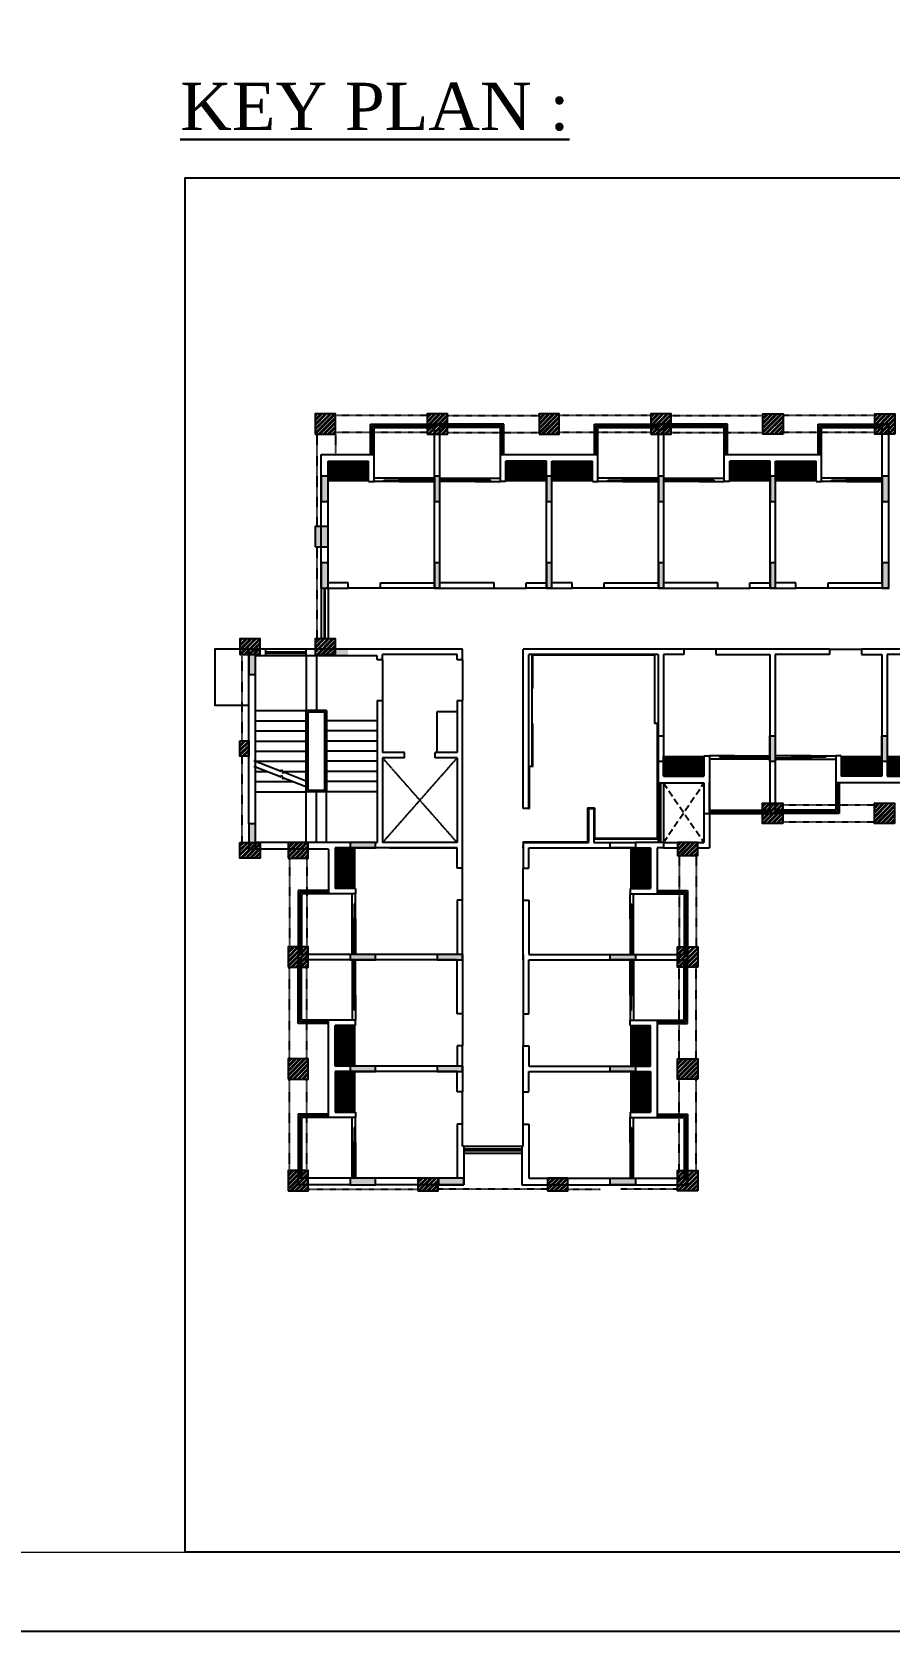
# Model space of a CAD drawing. Header units: inches. Extents: x 42351 to 118476, y -157843 to -108551.
# Drawn here: x 80110 to 86448, y -157843 to -146015 of the extents above; entities that cross this region are included whole.
import ezdxf
from ezdxf.enums import TextEntityAlignment as Align

# ---------------------------------------------------------------- set-up
doc = ezdxf.new("R2010")
doc.units = ezdxf.units.IN
doc.header["$MEASUREMENT"] = 0
doc.linetypes.add('DASHED2', pattern=[9.525, 6.35, -3.175])
for name, color, linetype in [('200 BED HOSTEL$0$AR-Elevation-2', 14, 'Continuous'), ('200 BED HOSTEL$0$AR-Furniture', 15, 'Continuous'), ('200 BED HOSTEL$0$AR-Glazing', 143, 'Continuous'), ('200 BED HOSTEL$0$AR-Railing', 15, 'Continuous'), ('200 BED HOSTEL$0$AR-WALL', 30, 'Continuous'), ('200 BED HOSTEL$0$IN-Flooring-1', 14, 'Continuous'), ('5', 2, 'Continuous'), ('AR-Column', 40, 'Continuous'), ('AR-Elevation-2', 14, 'Continuous'), ('AR-Elevation-3', 15, 'Continuous'), ('AR-Glazing', 143, 'Continuous'), ('AR-Hidden', 251, 'DASHED2'), ('AR-Railing', 15, 'Continuous'), ('AR-Road', 14, 'Continuous'), ('AR-Staircase', 14, 'Continuous'), ('AR-Window', 9, 'Continuous'), ('DIM', 251, 'Continuous'), ('HATCH-Column', 8, 'Continuous'), ('TAG-Staircase', 14, 'Continuous')]:
    doc.layers.add(name, color=color, linetype=linetype)
doc.layers.add('JKEC COLHAT', color=2, linetype='Continuous', lineweight=20)
doc.layers.add('text', color=4, linetype='Continuous', lineweight=30)
doc.styles.add('T400', font='romantic.ttf')
pattern_1 = [(45, (0, 0), (-67.351921, 67.351921), []), (45, (44.9, 0), (-67.351921, 67.351921), [])]
pattern_2 = [(90, (-337246.72, 169256.097), (-47.625, 2e-14), [])]
pattern_3 = [(360, (14968.06, -192155.246), (1e-08, 47.625), [])]
pattern_4 = [(2e-08, (14968.06, -185535.246), (-1e-08, 47.625), [])]

# ---------------------------------------------------------------- blocks, each defined once
blk = doc.blocks.new('yjytj')
at = {"layer": 'HATCH-Column'}
h = blk.add_hatch(dxfattribs=at)
h.set_pattern_fill('ANSI32', color=8, scale=10)
h.set_pattern_definition(pattern_1)
h.paths.add_polyline_path([(715364, -187221), (715964, -187221), (715964, -186621), (715364, -186621)])
h.paths.add_polyline_path([(718674, -187221), (719274, -187221), (719274, -186621), (718674, -186621)])
h.paths.add_polyline_path([(721984, -187221), (722584, -187221), (722584, -186621), (721984, -186621)])
h.paths.add_polyline_path([(725294, -187221), (725894, -187221), (725894, -186621), (725294, -186621)])
h.paths.add_polyline_path([(729204, -187221), (728604, -187221), (728604, -186621), (729204, -186621)])
h.paths.add_polyline_path([(732514, -187221), (731914, -187221), (731914, -186621), (732514, -186621)])
h.paths.add_polyline_path([(735220, -187221), (735820, -187221), (735820, -186621), (735220, -186621)])
h.paths.add_polyline_path([(738524, -187221), (739124, -187221), (739124, -186621), (738524, -186621)])
h.paths.add_polyline_path([(741834, -187221), (742434, -187221), (742434, -186621), (741834, -186621)])
h.paths.add_polyline_path([(745144, -187221), (745744, -187221), (745744, -186621), (745144, -186621)])
h.paths.add_polyline_path([(748374, -187221), (748834, -187221), (748834, -186621), (748374, -186621)])
h.paths.add_polyline_path([(715364, -193741), (715964, -193741), (715964, -193281), (715364, -193281)])
h = blk.add_hatch(color=8, dxfattribs=at)
h.dxf.hatch_style = 1
h.paths.add_polyline_path([(715364, -190551), (715744, -190551), (715744, -189951), (715364, -189951)])
h = blk.add_hatch(dxfattribs=at)
h.set_pattern_fill('ANSI32', color=8, scale=10)
h.set_pattern_definition(pattern_1)
h.paths.add_polyline_path([(713139, -199301), (713739, -199301), (713739, -199761), (713139, -199761)])
h.paths.add_polyline_path([(713139, -196291), (713399, -196291), (713399, -196751), (713139, -196751)])
h.paths.add_polyline_path([(713139, -193741), (713739, -193741), (713739, -193281), (713139, -193281)])
h = blk.add_hatch(dxfattribs=at)
h.set_pattern_fill('ANSI32', color=8, scale=10)
h.set_pattern_definition(pattern_1)
h.paths.add_polyline_path([(729194, -198741), (728594, -198741), (728594, -198141), (729194, -198141)])
h.paths.add_polyline_path([(732504, -198741), (731904, -198741), (731904, -198141), (732504, -198141)])
h.paths.add_polyline_path([(735814, -198741), (735214, -198741), (735214, -198141), (735814, -198141)])
h = blk.add_hatch(dxfattribs=at)
h.set_pattern_fill('ANSI32', color=8, scale=10)
h.set_pattern_definition(pattern_1)
h.paths.add_polyline_path([(714560, -209611), (715160, -209611), (715160, -209011), (714560, -209011)])
h.paths.add_polyline_path([(714560, -206301), (715160, -206301), (715160, -205701), (714560, -205701)])
h.paths.add_polyline_path([(714560, -202991), (715160, -202991), (715160, -202391), (714560, -202391)])
h.paths.add_polyline_path([(714560, -199761), (715160, -199761), (715160, -199301), (714560, -199301)])
h = blk.add_hatch(dxfattribs=at)
h.set_pattern_fill('ANSI32', color=8, scale=10)
h.set_pattern_definition(pattern_1)
h.paths.add_polyline_path([(726680, -209611), (726080, -209611), (726080, -209011), (726680, -209011)])
h.paths.add_polyline_path([(726680, -206301), (726080, -206301), (726080, -205701), (726680, -205701)])
h.paths.add_polyline_path([(726680, -202991), (726080, -202991), (726080, -202391), (726680, -202391)])
h.paths.add_polyline_path([(726680, -199301), (726080, -199301), (726080, -199691), (726680, -199691)])
h = blk.add_hatch(dxfattribs=at)
h.set_pattern_fill('ANSI32', color=8, scale=10)
h.set_pattern_definition(pattern_1)
h.paths.add_polyline_path([(718398, -209611), (718998, -209611), (718998, -209231), (718398, -209231)])
h.paths.add_polyline_path([(722235, -209611), (722835, -209611), (722835, -209231), (722235, -209231)])
at = {"layer": 'AR-Column', "color": 8, "elevation": 0}
for points in [[(715364, -187221), (715964, -187221), (715964, -186621), (715364, -186621)], [(718674, -187221), (719274, -187221), (719274, -186621), (718674, -186621)], [(721984, -187221), (722584, -187221), (722584, -186621), (721984, -186621)], [(725294, -187221), (725894, -187221), (725894, -186621), (725294, -186621)], [(729204, -187221), (728604, -187221), (728604, -186621), (729204, -186621)], [(732514, -187221), (731914, -187221), (731914, -186621), (732514, -186621)], [(715364, -190551), (715744, -190551), (715744, -189951), (715364, -189951)], [(713139, -193741), (713739, -193741), (713739, -193281), (713139, -193281)], [(715364, -193741), (715964, -193741), (715964, -193281), (715364, -193281)], [(713139, -196291), (713399, -196291), (713399, -196751), (713139, -196751)], [(729194, -198741), (728594, -198741), (728594, -198141), (729194, -198141)], [(732504, -198741), (731904, -198741), (731904, -198141), (732504, -198141)], [(713139, -199301), (713739, -199301), (713739, -199761), (713139, -199761)], [(714560, -199761), (715160, -199761), (715160, -199301), (714560, -199301)], [(726680, -199301), (726080, -199301), (726080, -199691), (726680, -199691)], [(714560, -202991), (715160, -202991), (715160, -202391), (714560, -202391)], [(726680, -202991), (726080, -202991), (726080, -202391), (726680, -202391)], [(714560, -206301), (715160, -206301), (715160, -205701), (714560, -205701)], [(726680, -206301), (726080, -206301), (726080, -205701), (726680, -205701)], [(714560, -209611), (715160, -209611), (715160, -209011), (714560, -209011)], [(726680, -209611), (726080, -209611), (726080, -209011), (726680, -209011)], [(718398, -209611), (718998, -209611), (718998, -209231), (718398, -209231)], [(722235, -209611), (722835, -209611), (722835, -209231), (722235, -209231)]]:
    blk.add_lwpolyline(points, close=True, dxfattribs=at)
at = {"layer": 'AR-Hidden', "color": 8, "ltscale": 0.009}
for p, q in [((718674, -186671, 0), (715964, -186671, 0)), ((719274, -186671, 0), (721984, -186671, 0)), ((725294, -186671, 0), (722584, -186671, 0)), ((725894, -186671, 0), (728604, -186671, 0)), ((731914, -186671, 0), (729204, -186671, 0)), ((715414, -187221, 0), (715414, -189951, 0)), ((718674, -187171, 0), (715964, -187171, 0)), ((715964, -187221, 0), (715964, -187861, 0)), ((719274, -187171, 0), (721984, -187171, 0)), ((725294, -187171, 0), (722584, -187171, 0)), ((725894, -187171, 0), (728604, -187171, 0)), ((731914, -187171, 0), (729204, -187171, 0)), ((715414, -190551, 0), (715414, -193281, 0)), ((713189, -193741, 0), (713189, -196291, 0)), ((713189, -196751, 0), (713189, -199301, 0)), ((729194, -198191, 0), (731904, -198191, 0)), ((729194, -198691, 0), (731904, -198691, 0)), ((714608, -199761, 0), (714608, -202391, 0)), ((715113, -199761, 0), (715113, -202391, 0)), ((726128, -199691, 0), (726128, -202461, 0)), ((726633, -199691, 0), (726633, -202461, 0)), ((726128, -205691, 0), (726128, -202921, 0)), ((726633, -205691, 0), (726633, -202921, 0)), ((714608, -205701, 0), (714608, -202991, 0)), ((715113, -205701, 0), (715113, -202991, 0)), ((726128, -209065, 0), (726128, -206231, 0)), ((726633, -208995, 0), (726633, -206231, 0)), ((714608, -209011, 0), (714608, -206301, 0)), ((715113, -209011, 0), (715113, -206301, 0)), ((715160, -209561, 0), (718398, -209561, 0)), ((722235, -209561, 0), (718998, -209561, 0)), ((722835, -209561, 0), (723800, -209561, 0)), ((726080, -209561, 0), (724400, -209561, 0))]:
    blk.add_line(p, q, dxfattribs=at)
blk = doc.blocks.new('A$C06211BBA')
at = {"ltscale": 0.5}
h = blk.add_hatch(dxfattribs=at)
h.set_pattern_fill('ANSI31', color=8, scale=15, angle=30.0076)
h.set_pattern_definition([(90, (174095.246, 5033.06), (-47.625, 2e-14), [])])
h.paths.add_polyline_path([(1400, -800), (1400, -200), (200, -200), (200, -800)])
h = blk.add_hatch(dxfattribs=at)
h.set_pattern_fill('ANSI31', color=8, scale=15, angle=30.0076)
h.set_pattern_definition(pattern_2)
h.paths.add_polyline_path([(5460, -800), (5460, -200), (6660, -200), (6660, -800)])
h = blk.add_hatch(dxfattribs=at)
h.set_pattern_fill('ANSI31', color=8, scale=15, angle=30.0076)
h.set_pattern_definition([(90, (180715.246, 5033.06), (-47.625, 2e-14), [])])
h.paths.add_polyline_path([(8020, -800), (8020, -200), (6820, -200), (6820, -800)])
h = blk.add_hatch(dxfattribs=at)
h.set_pattern_fill('ANSI31', color=8, scale=15, angle=30.0076)
h.set_pattern_definition(pattern_2)
h.paths.add_polyline_path([(12080, -800), (12080, -200), (13280, -200), (13280, -800)])
h = blk.add_hatch(dxfattribs=at)
h.set_pattern_fill('ANSI31', color=8, scale=15, angle=30.0076)
h.set_pattern_definition([(90, (187335.246, 5033.06), (-47.625, 2e-14), [])])
h.paths.add_polyline_path([(14640, -800), (14640, -200), (13440, -200), (13440, -800)])
h = blk.add_hatch(dxfattribs=at)
h.set_pattern_fill('ANSI31', color=8, scale=15, angle=30.0076)
h.set_pattern_definition(pattern_2)
h.paths.add_polyline_path([(11320, -8920), (11320, -9520), (10120, -9520), (10120, -8920)])
h = blk.add_hatch(dxfattribs=at)
h.set_pattern_fill('ANSI31', color=8, scale=15, angle=210.0076)
h.set_pattern_definition([(270, (-157315.246, -14753.06), (47.625, -1e-08), [])])
h.paths.add_polyline_path([(15380, -8920), (15380, -9520), (16580, -9520), (16580, -8920)])
h = blk.add_hatch(dxfattribs=at)
h.set_pattern_fill('ANSI31', color=8, scale=15, angle=30.0076)
h.set_pattern_definition(pattern_2)
h.paths.add_polyline_path([(17940, -8920), (17940, -9520), (16740, -9520), (16740, -8920)])
h = blk.add_hatch(dxfattribs=at)
h.set_pattern_fill('ANSI31', color=8, scale=15, angle=300.0076)
h.set_pattern_definition(pattern_4)
h.paths.add_polyline_path([(1015, -12840), (415, -12840), (415, -11640), (1015, -11640)])
h = blk.add_hatch(dxfattribs=at)
h.set_pattern_fill('ANSI31', color=8, scale=15, angle=300.0076)
h.set_pattern_definition(pattern_4)
h.paths.add_polyline_path([(9135, -12840), (9735, -12840), (9735, -11640), (9135, -11640)])
h = blk.add_hatch(dxfattribs=at)
h.set_pattern_fill('ANSI31', color=8, scale=15, angle=120.0076)
h.set_pattern_definition([(180, (-4818.06, 155795.246), (-1e-08, -47.625), [])])
h.paths.add_polyline_path([(1015, -16900), (415, -16900), (415, -18100), (1015, -18100)])
h = blk.add_hatch(dxfattribs=at)
h.set_pattern_fill('ANSI31', color=8, scale=15, angle=300.0076)
h.set_pattern_definition(pattern_3)
h.paths.add_polyline_path([(9135, -16900), (9735, -16900), (9735, -18100), (9135, -18100)])
h = blk.add_hatch(dxfattribs=at)
h.set_pattern_fill('ANSI31', color=8, scale=15, angle=300.0076)
h.set_pattern_definition(pattern_3)
h.paths.add_polyline_path([(1015, -19460), (415, -19460), (415, -18260), (1015, -18260)])
h = blk.add_hatch(dxfattribs=at)
h.set_pattern_fill('ANSI31', color=8, scale=15, angle=300.0076)
h.set_pattern_definition(pattern_3)
h.paths.add_polyline_path([(9135, -19460), (9735, -19460), (9735, -18260), (9135, -18260)])
at = {"layer": 'HATCH-Column'}
h = blk.add_hatch(color=8, dxfattribs=at)
h.dxf.hatch_style = 1
h.paths.add_polyline_path([(0, -1390), (200, -1390), (200, -640), (0, -640)])
h = blk.add_hatch(color=8, dxfattribs=at)
h.dxf.hatch_style = 1
h.paths.add_polyline_path([(3350, -1390), (3510, -1390), (3510, -640), (3350, -640)])
h = blk.add_hatch(color=8, dxfattribs=at)
h.dxf.hatch_style = 1
h.paths.add_polyline_path([(6660, -1390), (6820, -1390), (6820, -640), (6660, -640)])
h = blk.add_hatch(color=8, dxfattribs=at)
h.dxf.hatch_style = 1
h.paths.add_polyline_path([(9970, -1390), (10130, -1390), (10130, -640), (9970, -640)])
h = blk.add_hatch(color=8, dxfattribs=at)
h.dxf.hatch_style = 1
h.paths.add_polyline_path([(13280, -1390), (13440, -1390), (13440, -640), (13280, -640)])
h = blk.add_hatch(color=8, dxfattribs=at)
h.dxf.hatch_style = 1
h.paths.add_polyline_path([(16590, -1390), (16790, -1390), (16790, -640), (16590, -640)])
h = blk.add_hatch(color=8, dxfattribs=at)
h.dxf.hatch_style = 1
h.paths.add_polyline_path([(0, -3960), (200, -3960), (200, -3210), (0, -3210)])
h = blk.add_hatch(color=8, dxfattribs=at)
h.dxf.hatch_style = 1
h.paths.add_polyline_path([(3350, -3960), (3510, -3960), (3510, -3210), (3350, -3210)])
h = blk.add_hatch(color=8, dxfattribs=at)
h.dxf.hatch_style = 1
h.paths.add_polyline_path([(6660, -3960), (6820, -3960), (6820, -3210), (6660, -3210)])
h = blk.add_hatch(color=8, dxfattribs=at)
h.dxf.hatch_style = 1
h.paths.add_polyline_path([(9970, -3960), (10130, -3960), (10130, -3210), (9970, -3210)])
h = blk.add_hatch(color=8, dxfattribs=at)
h.dxf.hatch_style = 1
h.paths.add_polyline_path([(13280, -3960), (13440, -3960), (13440, -3210), (13280, -3210)])
h = blk.add_hatch(color=8, dxfattribs=at)
h.dxf.hatch_style = 1
h.paths.add_polyline_path([(16590, -3960), (16790, -3960), (16790, -3210), (16590, -3210)])
h = blk.add_hatch(color=8, dxfattribs=at)
h.dxf.hatch_style = 1
h.paths.add_polyline_path([(-2145, -6510), (-1945, -6510), (-1945, -5760), (-2145, -5760)])
h = blk.add_hatch(color=8, dxfattribs=at)
h.dxf.hatch_style = 1
h.paths.add_polyline_path([(790, -5960), (790, -5760), (0, -5760), (0, -5960)])
h = blk.add_hatch(color=8, dxfattribs=at)
h.dxf.hatch_style = 1
h.paths.add_polyline_path([(13270, -8330), (13430, -8330), (13430, -9080), (13270, -9080)])
h = blk.add_hatch(color=8, dxfattribs=at)
h.dxf.hatch_style = 1
h.paths.add_polyline_path([(16580, -8330), (16740, -8330), (16740, -9080), (16580, -9080)])
h = blk.add_hatch(color=8, dxfattribs=at)
h.dxf.hatch_style = 1
h.paths.add_polyline_path([(-2145, -11680), (-1945, -11680), (-1945, -10930), (-2145, -10930)])
h = blk.add_hatch(color=8, dxfattribs=at)
h.dxf.hatch_style = 1
h.paths.add_polyline_path([(1605, -11640), (1605, -11480), (855, -11480), (855, -11640)])
h = blk.add_hatch(color=8, dxfattribs=at)
h.dxf.hatch_style = 1
h.paths.add_polyline_path([(1605, -14950), (1605, -14790), (855, -14790), (855, -14950)])
h = blk.add_hatch(color=8, dxfattribs=at)
h.dxf.hatch_style = 1
h.paths.add_polyline_path([(4175, -14950), (4175, -14790), (3425, -14790), (3425, -14950)])
h = blk.add_hatch(color=8, dxfattribs=at)
h.dxf.hatch_style = 1
h.paths.add_polyline_path([(8545, -14950), (8545, -14790), (9295, -14790), (9295, -14950)])
h = blk.add_hatch(color=8, dxfattribs=at)
h.dxf.hatch_style = 1
h.paths.add_polyline_path([(1605, -18260), (1605, -18100), (855, -18100), (855, -18260)])
h = blk.add_hatch(color=8, dxfattribs=at)
h.dxf.hatch_style = 1
h.paths.add_polyline_path([(4175, -18260), (4175, -18100), (3425, -18100), (3425, -18260)])
h = blk.add_hatch(color=8, dxfattribs=at)
h.dxf.hatch_style = 1
h.paths.add_polyline_path([(8545, -18260), (8545, -18100), (9295, -18100), (9295, -18260)])
h = blk.add_hatch(color=8, dxfattribs=at)
h.dxf.hatch_style = 1
h.paths.add_polyline_path([(1605, -21610), (1605, -21410), (855, -21410), (855, -21610)])
h = blk.add_hatch(color=8, dxfattribs=at)
h.dxf.hatch_style = 1
h.paths.add_polyline_path([(4215, -21610), (4215, -21410), (3465, -21410), (3465, -21610)])
h = blk.add_hatch(color=8, dxfattribs=at)
h.dxf.hatch_style = 1
h.paths.add_polyline_path([(8545, -21610), (8545, -21410), (9295, -21410), (9295, -21610)])
at = {"layer": '200 BED HOSTEL$0$AR-Elevation-2', "color": 8, "ltscale": 0.5}
for p, q in [((1460, 0), (1460, 900)), ((1460, 900), (3350, 900)), ((5400, 900), (3510, 900)), ((5400, 0), (5400, 900)), ((8080, 0), (8080, 900)), ((8080, 900), (9970, 900)), ((12020, 900), (10130, 900)), ((12020, 0), (12020, 900)), ((14700, 0), (14700, 900)), ((14700, 900), (16590, 900)), ((15320, -9720), (15320, -10620)), ((11480, -10620), (13270, -10620)), ((15320, -10620), (13430, -10620)), ((215, -12900), (-685, -12900)), ((-685, -12900), (-685, -14790)), ((9935, -12900), (10835, -12900)), ((10835, -12900), (10835, -14790)), ((-685, -16840), (-685, -14950)), ((10835, -16840), (10835, -14950)), ((215, -16840), (-685, -16840)), ((9935, -16840), (10835, -16840)), ((215, -19520), (-685, -19520)), ((-685, -19520), (-685, -21410)), ((9935, -19520), (10835, -19520)), ((10835, -19520), (10835, -21410))]:
    blk.add_line(p, q, dxfattribs=at)
at = {"layer": '200 BED HOSTEL$0$AR-Furniture', "color": 8}
for p, q in [((11320, -10620), (11320, -11480)), ((11480, -10620), (11480, -11640)), ((10120, -11480), (10536, -11480)), ((10120, -11640), (10536, -11640)), ((11136, -11480), (11320, -11480)), ((11136, -11640), (11480, -11640))]:
    blk.add_line(p, q, dxfattribs=at)
at = {"layer": '200 BED HOSTEL$0$AR-Glazing', "color": 8, "ltscale": 0.5}
for p, q in [((3350, -700), (2300, -700)), ((2300, -759), (2300, -700)), ((2300, -800), (2300, -790)), ((2300, -800), (3350, -800)), ((3510, -700), (4560, -700)), ((4560, -800), (3510, -800)), ((4560, -759), (4560, -700)), ((4560, -800), (4560, -790)), ((9970, -700), (8920, -700)), ((8920, -759), (8920, -700)), ((8920, -800), (8920, -790)), ((8920, -800), (9970, -800)), ((10130, -700), (11180, -700)), ((11180, -800), (10130, -800)), ((11180, -759), (11180, -700)), ((11180, -800), (11180, -790)), ((16590, -700), (15540, -700)), ((15540, -759), (15540, -700)), ((15540, -800), (15540, -790)), ((15540, -800), (16590, -800)), ((12220, -8920), (13270, -8920)), ((12220, -8920), (12220, -8930)), ((12220, -8961), (12220, -9020)), ((14480, -8920), (13430, -8920)), ((14480, -8920), (14480, -8930)), ((14480, -8961), (14480, -9020)), ((13270, -9020), (12220, -9020)), ((13430, -9020), (14480, -9020)), ((915, -14790), (915, -13740)), ((974, -13740), (915, -13740)), ((1015, -13740), (1005, -13740)), ((1015, -13740), (1015, -14790)), ((9135, -13740), (9135, -14790)), ((9135, -13740), (9145, -13740)), ((9176, -13740), (9235, -13740)), ((9235, -14790), (9235, -13740)), ((915, -14950), (915, -16000)), ((1015, -16000), (1015, -14950)), ((9135, -16000), (9135, -14950)), ((9235, -14950), (9235, -16000)), ((974, -16000), (915, -16000)), ((1015, -16000), (1005, -16000)), ((9135, -16000), (9145, -16000)), ((9176, -16000), (9235, -16000)), ((915, -21410), (915, -20360)), ((974, -20360), (915, -20360)), ((1015, -20360), (1005, -20360)), ((1015, -20360), (1015, -21410)), ((9135, -20360), (9135, -21410)), ((9135, -20360), (9145, -20360)), ((9176, -20360), (9235, -20360)), ((9235, -21410), (9235, -20360))]:
    blk.add_line(p, q, dxfattribs=at)
for points in [[(1854, -759), (2854, -759), (2854, -790), (1854, -790)], [(2325, -716), (3325, -716), (3325, -746), (2325, -746)], [(4535, -716), (3535, -716), (3535, -746), (4535, -746)], [(5006, -759), (4006, -759), (4006, -790), (5006, -790)], [(8474, -759), (9474, -759), (9474, -790), (8474, -790)], [(8945, -716), (9945, -716), (9945, -746), (8945, -746)], [(11155, -716), (10155, -716), (10155, -746), (11155, -746)], [(11626, -759), (10626, -759), (10626, -790), (11626, -790)], [(15094, -759), (16094, -759), (16094, -790), (15094, -790)], [(15565, -716), (16565, -716), (16565, -746), (15565, -746)], [(11774, -8961), (12774, -8961), (12774, -8930), (11774, -8930)], [(12245, -9004), (13245, -9004), (13245, -8974), (12245, -8974)], [(14455, -9004), (13455, -9004), (13455, -8974), (14455, -8974)], [(14926, -8961), (13926, -8961), (13926, -8930), (14926, -8930)], [(974, -13294), (974, -14294), (1005, -14294), (1005, -13294)], [(9176, -13294), (9176, -14294), (9145, -14294), (9145, -13294)], [(931, -13765), (931, -14765), (961, -14765), (961, -13765)], [(9219, -13765), (9219, -14765), (9189, -14765), (9189, -13765)], [(931, -15975), (931, -14975), (961, -14975), (961, -15975)], [(9219, -15975), (9219, -14975), (9189, -14975), (9189, -15975)], [(974, -16446), (974, -15446), (1005, -15446), (1005, -16446)], [(9176, -16446), (9176, -15446), (9145, -15446), (9145, -16446)], [(974, -19914), (974, -20914), (1005, -20914), (1005, -19914)], [(9176, -19914), (9176, -20914), (9145, -20914), (9145, -19914)], [(931, -20385), (931, -21385), (961, -21385), (961, -20385)], [(9219, -20385), (9219, -21385), (9189, -21385), (9189, -20385)]]:
    blk.add_lwpolyline(points, close=True, dxfattribs=at)
at = {"layer": '200 BED HOSTEL$0$AR-Railing', "color": 8, "ltscale": 0.5}
for p, q in [((1510, 0), (1510, 850)), ((1510, 850), (3350, 850)), ((1560, 0), (1560, 800)), ((1560, 800), (3350, 800)), ((5350, 850), (3510, 850)), ((5300, 800), (3510, 800)), ((5300, 0), (5300, 800)), ((5350, 0), (5350, 850)), ((8130, 0), (8130, 850)), ((8130, 850), (9970, 850)), ((8180, 0), (8180, 800)), ((8180, 800), (9970, 800)), ((11970, 850), (10130, 850)), ((11920, 800), (10130, 800)), ((11920, 0), (11920, 800)), ((11970, 0), (11970, 850)), ((14750, 0), (14750, 850)), ((14750, 850), (16590, 850)), ((14800, 0), (14800, 800)), ((14800, 800), (16590, 800)), ((11480, -9720), (11480, -10520)), ((15220, -9720), (15220, -10520)), ((15270, -9720), (15270, -10570)), ((11480, -10520), (13270, -10520)), ((11480, -10570), (13270, -10570)), ((15220, -10520), (13430, -10520)), ((15270, -10570), (13430, -10570)), ((215, -12950), (-635, -12950)), ((-635, -12950), (-635, -14790)), ((215, -13000), (-585, -13000)), ((-585, -13000), (-585, -14790)), ((9935, -12950), (10785, -12950)), ((9935, -13000), (10735, -13000)), ((10735, -13000), (10735, -14790)), ((10785, -12950), (10785, -14790)), ((-635, -16790), (-635, -14950)), ((-585, -16740), (-585, -14950)), ((10735, -16740), (10735, -14950)), ((10785, -16790), (10785, -14950)), ((215, -16790), (-635, -16790)), ((215, -16740), (-585, -16740)), ((9935, -16740), (10735, -16740)), ((9935, -16790), (10785, -16790)), ((215, -19570), (-635, -19570)), ((-635, -19570), (-635, -21410)), ((215, -19620), (-585, -19620)), ((-585, -19620), (-585, -21410)), ((9935, -19570), (10785, -19570)), ((9935, -19620), (10735, -19620)), ((10735, -19620), (10735, -21410)), ((10785, -19570), (10785, -21410))]:
    blk.add_line(p, q, dxfattribs=at)
at = {"layer": '200 BED HOSTEL$0$AR-WALL', "color": 8, "ltscale": 0.5}
for p, q in [((3510, 900), (3350, 900)), ((3350, -3960), (3350, 900)), ((3350, 900), (3510, 900)), ((3350, -3800), (3350, 900)), ((3510, 900), (3350, 900)), ((3510, -3800), (3510, 900)), ((3510, -3960), (3510, 900)), ((3510, -3800), (3510, 900)), ((10130, 900), (9970, 900)), ((9970, -3960), (9970, 900)), ((9970, 900), (10130, 900)), ((9970, -3800), (9970, 900)), ((10130, -3800), (10130, 900)), ((10130, -3960), (10130, 900)), ((10130, -3800), (10130, 900)), ((16590, 900), (16790, 900)), ((16590, -3800), (16590, 900)), ((16790, 900), (16590, 900)), ((16790, -3960), (16790, 900)), ((0, 0), (1560, 0)), ((1560, -800), (1560, 0)), ((5300, -800), (5300, 0)), ((5300, 0), (8180, 0)), ((11920, -800), (11920, 0)), ((0, -3960), (0, 0)), ((0, -3800), (0, -200)), ((200, -200), (1400, -200)), ((200, -3800), (200, -200)), ((1400, -800), (1400, -200)), ((5460, -800), (5460, -200)), ((6660, -200), (5460, -200)), ((6660, -3800), (6660, -200)), ((6660, -3800), (6660, -200)), ((6820, -3800), (6820, -200)), ((6820, -200), (8020, -200)), ((6820, -3800), (6820, -200)), ((8020, -800), (8020, -200)), ((8180, -800), (8180, 0)), ((11920, 0), (14800, 0)), ((12080, -800), (12080, -200)), ((13280, -200), (12080, -200)), ((13280, -3800), (13280, -200)), ((13280, -3800), (13280, -200)), ((13440, -3800), (13440, -200)), ((13440, -200), (14640, -200)), ((13440, -3800), (13440, -200)), ((14640, -800), (14640, -200)), ((14800, -800), (14800, 0)), ((1400, -800), (1560, -800)), ((5460, -800), (5300, -800)), ((6660, -3960), (6660, -640)), ((6820, -3960), (6820, -640)), ((8020, -800), (8180, -800)), ((12080, -800), (11920, -800)), ((13280, -3960), (13280, -640)), ((13440, -3960), (13440, -640)), ((14640, -800), (14800, -800)), ((0, -3960), (117, -3960)), ((0, -3960), (800, -3960)), ((0, -3960), (117, -3960)), ((200, -3960), (143, -3960)), ((800, -3800), (200, -3800)), ((800, -3960), (800, -3800)), ((1750, -3960), (1750, -3800)), ((1750, -3800), (3350, -3800)), ((3510, -3960), (1750, -3960)), ((3350, -3960), (5110, -3960)), ((5110, -3800), (3510, -3800)), ((5110, -3960), (5110, -3800)), ((6060, -3800), (6660, -3800)), ((6060, -3960), (6060, -3800)), ((6820, -3960), (6060, -3960)), ((6660, -3960), (6717, -3960)), ((6660, -3960), (7420, -3960)), ((6660, -3960), (6717, -3960)), ((6820, -3960), (6762, -3960)), ((6820, -3960), (6762, -3960)), ((6820, -3960), (6762, -3960)), ((7420, -3800), (6820, -3800)), ((7420, -3960), (7420, -3800)), ((8370, -3960), (8370, -3800)), ((8370, -3800), (9970, -3800)), ((10130, -3960), (8370, -3960)), ((9970, -3960), (11730, -3960)), ((11730, -3800), (10130, -3800)), ((11730, -3960), (11730, -3800)), ((12680, -3800), (13280, -3800)), ((12680, -3960), (12680, -3800)), ((13440, -3960), (12680, -3960)), ((13280, -3960), (13337, -3960)), ((13280, -3960), (13337, -3960)), ((13280, -3960), (14040, -3960)), ((13440, -3960), (13382, -3960)), ((13440, -3960), (13382, -3960)), ((13440, -3960), (13382, -3960)), ((14040, -3800), (13440, -3800)), ((14040, -3960), (14040, -3800)), ((14990, -3960), (14990, -3800)), ((14990, -3800), (16590, -3800)), ((16790, -3960), (14990, -3960)), ((-2145, -10930), (-2145, -5760)), ((-1645, -5760), (-2145, -5760)), ((-1945, -10930), (-1945, -5960)), ((-1645, -5960), (-1945, -5960)), ((-1645, -5960), (-1645, -5760)), ((4175, -5760), (-445, -5760)), ((-445, -5960), (-445, -5760)), ((1655, -5960), (-445, -5960)), ((1655, -6080), (1655, -5960)), ((1815, -6080), (1655, -6080)), ((1815, -6080), (1815, -5920)), ((4015, -5920), (1815, -5920)), ((4015, -6080), (4015, -5920)), ((4175, -6080), (4015, -6080)), ((4175, -6080), (4175, -5760)), ((10720, -5760), (5975, -5760)), ((5975, -10480), (5975, -5760)), ((9960, -5920), (6135, -5920)), ((6135, -10480), (6135, -5920)), ((6235, -9235), (6235, -5920)), ((9860, -5920), (9860, -7960)), ((9960, -5920), (9960, -9720)), ((10720, -5920), (10120, -5920)), ((10120, -5920), (10120, -9520)), ((10720, -5760), (10720, -5920)), ((11670, -5760), (11670, -5920)), ((15030, -5760), (11670, -5760)), ((11670, -5920), (13270, -5920)), ((13270, -5920), (13270, -10620)), ((13270, -5920), (13270, -10620)), ((13430, -5920), (13430, -10620)), ((15030, -5920), (13430, -5920)), ((13430, -5920), (13430, -10620)), ((13430, -5920), (13430, -10620)), ((15030, -5760), (15030, -5920)), ((17340, -5760), (15980, -5760)), ((15980, -5760), (15980, -5920)), ((15980, -5920), (16580, -5920)), ((16580, -5920), (16580, -9520)), ((16580, -5920), (16580, -9520)), ((17340, -5920), (16740, -5920)), ((16740, -5920), (16740, -9520)), ((16740, -5920), (16740, -9520)), ((1655, -7280), (1815, -7280)), ((1655, -7280), (1655, -11480)), ((1815, -7280), (1815, -8820)), ((4015, -7280), (4175, -7280)), ((4015, -7280), (4015, -8820)), ((4175, -12240), (4175, -7280)), ((9960, -7960), (9860, -7960)), ((2465, -8820), (1815, -8820)), ((2465, -8980), (1815, -8980)), ((1815, -8980), (1815, -11480)), ((2465, -8980), (2465, -8820)), ((3365, -8980), (3365, -8820)), ((4015, -8820), (3365, -8820)), ((4015, -8980), (3365, -8980)), ((4015, -8980), (4015, -11480)), ((11320, -8920), (11320, -9520)), ((11320, -8920), (11480, -8920)), ((11480, -8920), (11480, -9720)), ((15220, -8920), (15220, -9720)), ((15380, -8920), (15220, -8920)), ((15380, -8920), (15380, -9520)), ((6235, -9235), (6135, -9235)), ((9960, -9720), (11320, -9720)), ((10120, -9520), (11320, -9520)), ((11320, -9720), (11320, -10620)), ((11480, -10620), (11480, -9720)), ((18100, -9720), (15220, -9720)), ((16580, -9520), (15380, -9520)), ((16740, -9520), (17940, -9520)), ((6135, -10480), (5975, -10480)), ((7900, -10480), (7900, -11480)), ((7900, -10480), (8060, -10480)), ((8060, -10480), (8060, -11480)), ((11320, -10620), (11480, -10620)), ((13430, -10620), (13270, -10620)), ((13270, -10620), (13430, -10620)), ((13270, -10620), (13430, -10620)), ((855, -11480), (-1945, -11480)), ((215, -11680), (-1945, -11680)), ((215, -11680), (215, -13000)), ((415, -11640), (415, -12840)), ((4015, -11640), (415, -11640)), ((2015, -11640), (855, -11640)), ((1605, -11480), (1655, -11480)), ((4015, -11480), (1815, -11480)), ((2015, -11640), (4015, -11640)), ((4015, -12240), (4015, -11640)), ((5975, -11480), (5975, -11537)), ((5975, -11480), (5975, -12240)), ((5975, -11480), (7900, -11480)), ((5975, -11640), (5975, -11582)), ((6135, -11480), (7900, -11480)), ((6135, -12240), (6135, -11640)), ((6135, -11640), (9735, -11640)), ((9960, -11380), (8059, -11380)), ((8060, -11480), (8545, -11480)), ((10120, -11480), (9295, -11480)), ((9735, -11640), (9735, -12840)), ((10120, -11640), (9935, -11640)), ((9935, -11640), (9935, -13000)), ((10120, -11480), (10120, -11640)), ((4175, -12240), (4015, -12240)), ((5975, -12240), (6135, -12240)), ((1015, -13000), (215, -13000)), ((1015, -12840), (415, -12840)), ((1015, -12840), (1015, -13000)), ((4175, -13190), (4015, -13190)), ((4015, -13190), (4015, -14790)), ((4175, -14950), (4175, -13190)), ((5975, -13190), (6135, -13190)), ((5975, -14950), (5975, -13190)), ((6135, -13190), (6135, -14790)), ((9135, -12840), (9735, -12840)), ((9135, -12840), (9135, -13000)), ((9135, -13000), (9935, -13000)), ((4175, -14790), (-685, -14790)), ((-685, -14790), (-685, -14950)), ((4015, -14790), (-685, -14790)), ((4015, -14950), (-685, -14950)), ((4015, -16550), (4015, -14950)), ((4175, -14790), (4175, -16550)), ((5975, -14790), (5975, -16550)), ((6135, -14790), (10835, -14790)), ((6135, -14950), (10835, -14950)), ((6135, -16550), (6135, -14950)), ((10835, -14950), (10835, -14790)), ((10835, -14790), (10835, -14950)), ((4175, -16550), (4015, -16550)), ((5975, -16550), (6135, -16550)), ((1015, -16740), (215, -16740)), ((215, -19620), (215, -16740)), ((1015, -16900), (415, -16900)), ((415, -18100), (415, -16900)), ((1015, -16900), (1015, -16740)), ((9135, -16740), (9935, -16740)), ((9135, -16900), (9135, -16740)), ((9135, -16900), (9735, -16900)), ((9735, -18100), (9735, -16900)), ((9935, -16740), (9935, -19620)), ((4015, -17500), (4015, -18100)), ((4175, -17500), (4015, -17500)), ((4175, -18260), (4175, -17500)), ((5975, -18860), (5975, -17500)), ((5975, -17500), (6135, -17500)), ((6135, -17500), (6135, -18100)), ((4015, -18100), (415, -18100)), ((4015, -18260), (415, -18260)), ((415, -18260), (415, -19460)), ((4015, -18860), (4015, -18260)), ((4175, -18100), (4175, -18860)), ((6135, -18100), (9735, -18100)), ((6135, -18100), (9735, -18100)), ((6135, -18100), (9735, -18100)), ((6135, -18260), (9735, -18260)), ((6135, -18260), (9735, -18260)), ((6135, -18260), (9735, -18260)), ((6135, -18860), (6135, -18260)), ((6135, -18260), (9735, -18260)), ((9735, -18260), (9735, -19460)), ((4175, -18860), (4015, -18860)), ((5975, -18860), (6135, -18860)), ((1015, -19620), (215, -19620)), ((1015, -19460), (415, -19460)), ((1015, -19460), (1015, -19620)), ((4175, -19810), (4015, -19810)), ((4015, -19810), (4015, -21410)), ((4175, -20469), (4175, -19810)), ((5975, -19810), (6135, -19810)), ((5975, -20469), (5975, -19810)), ((6135, -19810), (6135, -21410)), ((9135, -19460), (9735, -19460)), ((9135, -19460), (9135, -19620)), ((9135, -19620), (9935, -19620)), ((4215, -20469), (4175, -20469)), ((4215, -20469), (4215, -21610)), ((5935, -20469), (5975, -20469)), ((5935, -20469), (5935, -21610)), ((4015, -21410), (-685, -21410)), ((-685, -21610), (-685, -21410)), ((855, -21610), (-685, -21610)), ((3465, -21610), (1605, -21610)), ((4215, -21610), (3454, -21610)), ((5935, -21610), (10835, -21610)), ((6135, -21410), (10835, -21410)), ((10835, -21610), (10835, -21410))]:
    blk.add_line(p, q, dxfattribs=at)
at = {"layer": '200 BED HOSTEL$0$IN-Flooring-1', "color": 8, "ltscale": 0.5}
for p, q in [((2300, -700), (1560, -700)), ((2300, -800), (1560, -800)), ((4560, -700), (5300, -700)), ((4560, -800), (5300, -800)), ((8920, -700), (8180, -700)), ((8920, -800), (8180, -800)), ((11180, -700), (11920, -700)), ((11180, -800), (11920, -800)), ((15540, -700), (14800, -700)), ((15540, -800), (14800, -800)), ((1750, -3960), (800, -3960)), ((5110, -3960), (6060, -3960)), ((8370, -3960), (7420, -3960)), ((11730, -3960), (12680, -3960)), ((14990, -3960), (14040, -3960)), ((11670, -5760), (10720, -5760)), ((15030, -5760), (15980, -5760)), ((12220, -8920), (11480, -8920)), ((14480, -8920), (15220, -8920)), ((12220, -9020), (11480, -9020)), ((14480, -9020), (15220, -9020)), ((4175, -13190), (4175, -12240)), ((5975, -13190), (5975, -12240)), ((915, -13740), (915, -13000)), ((1015, -13740), (1015, -13000)), ((9135, -13740), (9135, -13000)), ((9235, -13740), (9235, -13000)), ((915, -16000), (915, -16740)), ((1015, -16000), (1015, -16740)), ((9135, -16000), (9135, -16740)), ((9235, -16000), (9235, -16740)), ((4175, -16550), (4175, -17500)), ((5975, -16550), (5975, -17500)), ((4175, -19810), (4175, -18860)), ((5975, -19810), (5975, -18860)), ((915, -20360), (915, -19620)), ((1015, -20360), (1015, -19620)), ((9135, -20360), (9135, -19620)), ((9235, -20360), (9235, -19620))]:
    blk.add_line(p, q, dxfattribs=at)
at = {"layer": 'AR-Column', "color": 8}
for points in [[(0, -1390), (200, -1390), (200, -640), (0, -640)], [(3350, -1390), (3510, -1390), (3510, -640), (3350, -640)], [(6660, -1390), (6820, -1390), (6820, -640), (6660, -640)], [(9970, -1390), (10130, -1390), (10130, -640), (9970, -640)], [(13280, -1390), (13440, -1390), (13440, -640), (13280, -640)], [(16590, -1390), (16790, -1390), (16790, -640), (16590, -640)], [(0, -3960), (200, -3960), (200, -3210), (0, -3210)], [(3350, -3960), (3510, -3960), (3510, -3210), (3350, -3210)], [(6660, -3960), (6820, -3960), (6820, -3210), (6660, -3210)], [(9970, -3960), (10130, -3960), (10130, -3210), (9970, -3210)], [(13280, -3960), (13440, -3960), (13440, -3210), (13280, -3210)], [(16590, -3960), (16790, -3960), (16790, -3210), (16590, -3210)], [(-2145, -6510), (-1945, -6510), (-1945, -5760), (-2145, -5760)], [(9960, -8330), (10120, -8330), (10120, -9080), (9960, -9080)], [(13270, -8330), (13430, -8330), (13430, -9080), (13270, -9080)], [(16580, -8330), (16740, -8330), (16740, -9080), (16580, -9080)], [(-2145, -11680), (-1945, -11680), (-1945, -10930), (-2145, -10930)], [(1605, -11640), (1605, -11480), (855, -11480), (855, -11640)], [(8545, -11640), (8545, -11480), (9295, -11480), (9295, -11640)], [(1605, -14950), (1605, -14790), (855, -14790), (855, -14950)], [(4175, -14950), (4175, -14790), (3425, -14790), (3425, -14950)], [(8545, -14950), (8545, -14790), (9295, -14790), (9295, -14950)], [(1605, -18260), (1605, -18100), (855, -18100), (855, -18260)], [(4175, -18260), (4175, -18100), (3425, -18100), (3425, -18260)], [(8545, -18260), (8545, -18100), (9295, -18100), (9295, -18260)], [(1605, -21610), (1605, -21410), (855, -21410), (855, -21610)], [(4215, -21610), (4215, -21410), (3465, -21410), (3465, -21610)], [(8545, -21610), (8545, -21410), (9295, -21410), (9295, -21610)]]:
    blk.add_lwpolyline(points, close=True, dxfattribs=at)
at = {"layer": 'AR-Elevation-2', "color": 8}
for p, q in [((1815, -6080), (1815, -7280)), ((4175, -6080), (4175, -7280)), ((4015, -7620), (3415, -7620)), ((3415, -7620), (3415, -8820))]:
    blk.add_line(p, q, dxfattribs=at)
at = {"layer": 'AR-Elevation-3', "color": 8}
for p, q in [((9848, -5932), (6247, -5932)), ((6247, -6920), (6247, -5932)), ((9838, -5942), (6257, -5942)), ((6257, -6920), (6257, -5942)), ((6247, -9210), (6247, -7960)), ((6257, -9210), (6257, -7960)), ((9938, -7982), (9938, -11358)), ((9948, -7972), (9948, -11368)), ((6147, -10480), (6147, -9245)), ((6157, -10480), (6157, -9255)), ((6247, -9245), (6247, -9235)), ((6257, -9255), (6257, -9235)), ((6135, -10480), (6157, -10480)), ((7878, -10458), (8082, -10458)), ((7878, -10458), (7878, -11458)), ((7888, -10468), (7888, -11468)), ((7888, -10468), (8072, -10468)), ((8072, -10468), (8072, -11368)), ((8082, -10458), (8082, -11358)), ((5975, -11480), (5975, -11458)), ((5975, -11458), (7878, -11458)), ((5975, -11468), (7888, -11468)), ((9948, -11368), (8072, -11368)), ((9938, -11358), (8082, -11358))]:
    blk.add_line(p, q, dxfattribs=at)
at = {"layer": 'AR-Elevation-3', "color": 8, "ltscale": 30}
blk.add_lwpolyline([(-2145, -5760), (-3145, -5760), (-3145, -7419), (-2145, -7419)], dxfattribs=at)
at = {"layer": 'AR-Glazing', "color": 8, "ltscale": 0.5}
for p, q in [((9960, -9720), (9960, -11480)), ((10018, -9720), (10018, -11480)), ((10048, -11480), (10048, -9720)), ((10120, -9720), (10120, -11480))]:
    blk.add_line(p, q, dxfattribs=at)
at = {"layer": 'AR-Hidden', "color": 8, "ltscale": 0.009}
for p, q in [((4015, -8980), (1815, -11480)), ((4015, -11480), (1815, -8980))]:
    blk.add_line(p, q, dxfattribs=at)
at = {"layer": 'AR-Hidden', "color": 8, "ltscale": 30}
for p, q in [((10120, -9720), (11320, -11480)), ((10120, -11480), (11320, -9720))]:
    blk.add_line(p, q, dxfattribs=at)
at = {"layer": 'AR-Railing', "color": 8}
for p, q in [((155, -7579), (-445, -7579)), ((-445, -9979), (-445, -7579)), ((155, -7579), (155, -9979)), ((155, -9979), (-445, -9979))]:
    blk.add_line(p, q, dxfattribs=at)
blk.add_lwpolyline([(-395, -9929), (105, -9929), (105, -7629), (-395, -7629)], close=True, dxfattribs=at)
at = {"layer": 'AR-Staircase', "color": 8}
for p, q in [((-445, -5960), (-445, -7579)), ((-145, -5960), (-145, -7579)), ((-1945, -7579), (-445, -7579)), ((-1945, -7879), (-445, -7879)), ((1655, -7879), (155, -7879)), ((-1945, -8179), (-445, -8179)), ((-1945, -8479), (-445, -8479)), ((1655, -8179), (155, -8179)), ((1655, -8479), (155, -8479)), ((-1945, -8779), (-445, -8779)), ((1655, -8779), (155, -8779)), ((-1945, -9079), (-445, -9079)), ((-1945, -9379), (-1592, -9379)), ((-1154, -9379), (-445, -9379)), ((1655, -9079), (155, -9079)), ((1655, -9379), (155, -9379)), ((-1945, -9679), (-828, -9679)), ((1655, -9679), (155, -9679)), ((-1945, -9979), (-445, -9979)), ((-445, -11479), (-445, -9979)), ((-145, -11479), (-145, -9979)), ((155, -11479), (155, -9979)), ((1655, -9979), (155, -9979))]:
    blk.add_line(p, q, dxfattribs=at)
at = {"layer": 'AR-Window', "color": 8, "ltscale": 0.5}
for p, q in [((0, -3960), (0, -5460)), ((85, -3960), (85, -5460)), ((115, -5460), (115, -3960)), ((200, -3960), (200, -5460)), ((-445, -5760), (-1645, -5760)), ((-445, -5845), (-1645, -5845)), ((-1645, -5875), (-445, -5875)), ((-445, -5960), (-1645, -5960)), ((4215, -20469), (5935, -20469)), ((4215, -20546), (5935, -20546)), ((4215, -20596), (5935, -20596)), ((4215, -20669), (5935, -20669))]:
    blk.add_line(p, q, dxfattribs=at)
at = {"layer": 'TAG-Staircase', "color": 8}
for p, q in [((-1991, -9053), (-1187, -9368)), ((-1991, -9223), (-1187, -9538)), ((-1187, -9368), (-1170, -9323)), ((-1170, -9323), (-1137, -9440)), ((-1137, -9440), (-1120, -9395)), ((-1120, -9395), (-383, -9684)), ((-1187, -9538), (-1170, -9493)), ((-1170, -9493), (-1137, -9610)), ((-1137, -9610), (-1120, -9565)), ((-1120, -9565), (-383, -9854))]:
    blk.add_line(p, q, dxfattribs=at)
at = {"layer": 'AR-Road', "color": 8}
blk.add_blockref('yjytj', (-715544, 187821, 0), dxfattribs=at)

msp = doc.modelspace()

# ---------------------------------------------------------------- linework, layer by layer
at = {"layer": '5'}
msp.add_lwpolyline([(102896, -157259.8), (81242.6, -157259.8), (81242.6, -147093.3), (102896, -147093.3)], close=True, dxfattribs=at)
at = {"layer": 'Defpoints', "ltscale": 0.2}
msp.add_lwpolyline([(42351.3, -157843.2), (113517.9, -157843.2), (113517.9, -108551.5), (42351.3, -108551.5)], close=True, dxfattribs=at)
at = {"layer": 'JKEC COLHAT', "ltscale": 0.2}
msp.add_lwpolyline([(42934.6, -157259.8), (112934.6, -157259.8), (112934.6, -109134.8), (42934.6, -109134.8)], close=True, dxfattribs=at)

# ---------------------------------------------------------------- block references
at = {"layer": 'DIM', "xscale": 0.25, "yscale": 0.25, "zscale": 0.25}
msp.add_blockref('A$C06211BBA', (82249.3, -149140.4, 0), dxfattribs=at)

# ---------------------------------------------------------------- texts
at = {"layer": 'text', "color": 4, "style": 'T400'}
msp.add_text('%%UKEY PLAN :', height=350, dxfattribs=at).set_placement((82644.8, -146568.4), align=Align.MIDDLE)

doc.saveas('drawing.dxf')
